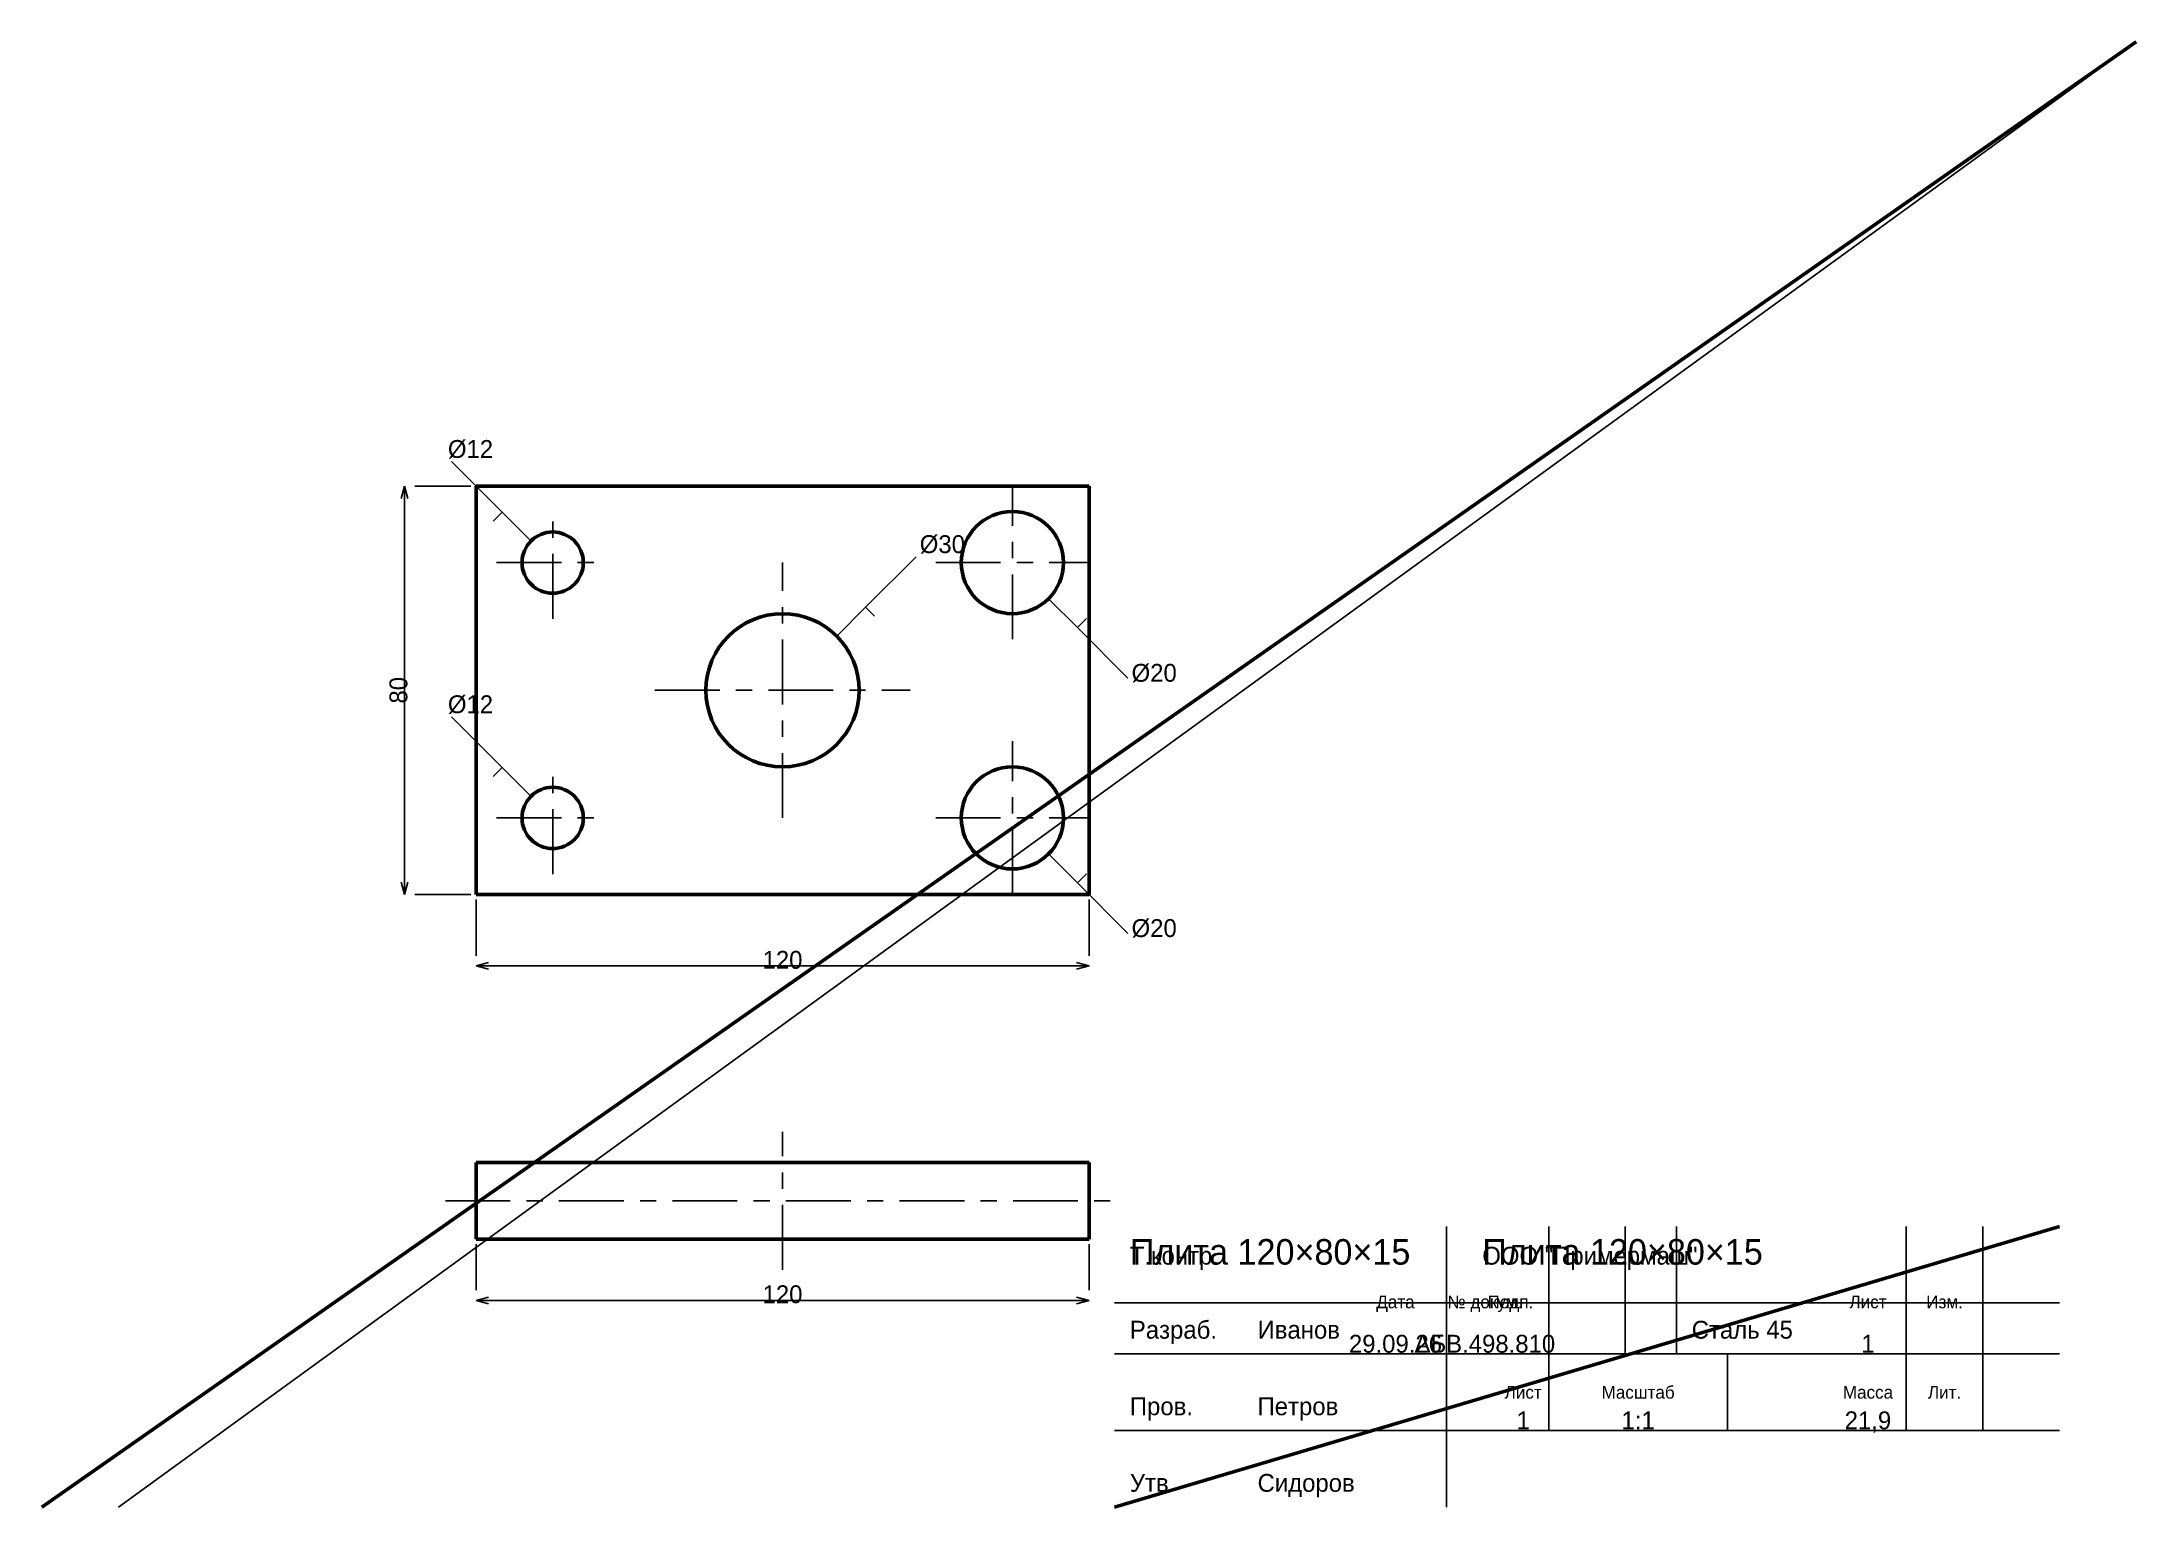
# Model space of a CAD drawing. Header units: millimetres. Extents: x 5 to 415, y 5 to 292.
import ezdxf
from ezdxf.enums import TextEntityAlignment as Align

# ---------------------------------------------------------------- set-up
doc = ezdxf.new("R2010")
doc.units = ezdxf.units.MM
doc.linetypes.add('CENTER', pattern=[22.225, 12.7, -3.175, 3.175, -3.175])
doc.linetypes.add('DASHED', pattern=[9, 6, -3])
for name, color, linetype, lineweight in [('AXIS', 7, 'CENTER', 25), ('DIMS', 7, 'CONTINUOUS', 25), ('MAIN', 7, 'CONTINUOUS', 50), ('TEXT', 7, 'CONTINUOUS', 25), ('THIN', 7, 'CONTINUOUS', 25)]:
    doc.layers.add(name, color=color, linetype=linetype, lineweight=lineweight)

msp = doc.modelspace()

# ---------------------------------------------------------------- linework, layer by layer
at = {"layer": 'AXIS', "linetype": 'CENTER', "lineweight": 25}
for p, q in [((195, 175), (195, 205)), ((105, 179), (105, 201)), ((94, 190), (116, 190)), ((150, 140), (150, 190)), ((180, 190), (210, 190)), ((125, 165), (175, 165)), ((195, 125), (195, 155)), ((105, 129), (105, 151)), ((94, 140), (116, 140)), ((180, 140), (210, 140)), ((150, 51.5), (150, 78.5)), ((84, 65), (216, 65))]:
    msp.add_line(p, q, dxfattribs=at)
at = {"layer": 'DIMS', "linetype": 'CONTINUOUS', "lineweight": 25}
for p, q in [((95.101, 199.899), (85.201, 209.799)), ((76, 205), (75.353, 202.585)), ((76, 125), (76, 205)), ((76, 205), (76.647, 202.585)), ((89, 205), (78, 205)), ((95.101, 199.899), (93.333, 198.132)), ((100.757, 194.243), (95.101, 199.899)), ((95.101, 199.899), (96.868, 198.132)), ((166.263, 181.263), (176.163, 191.163)), ((160.607, 175.607), (166.263, 181.263)), ((166.263, 181.263), (164.496, 179.496)), ((166.263, 181.263), (168.031, 179.496)), ((202.071, 182.929), (207.728, 177.272)), ((207.728, 177.272), (205.96, 179.04)), ((207.728, 177.272), (209.496, 179.04)), ((207.728, 177.272), (217.627, 167.373)), ((95.101, 149.899), (85.201, 159.799)), ((95.101, 149.899), (93.333, 148.132)), ((100.757, 144.243), (95.101, 149.899)), ((95.101, 149.899), (96.868, 148.132)), ((202.071, 132.929), (207.728, 127.272)), ((76, 125), (75.353, 127.415)), ((76, 125), (76.647, 127.415)), ((207.728, 127.272), (205.96, 129.04)), ((207.728, 127.272), (209.496, 129.04)), ((207.728, 127.272), (217.627, 117.373)), ((89, 125), (78, 125)), ((90, 124), (90, 113)), ((210, 124), (210, 113)), ((90, 111), (92.415, 111.647)), ((90, 111), (210, 111)), ((90, 111), (92.415, 110.353)), ((210, 111), (207.585, 111.647)), ((210, 111), (207.585, 110.353)), ((90, 56.5), (90, 47.5)), ((210, 56.5), (210, 47.5)), ((90, 45.5), (92.415, 46.147)), ((90, 45.5), (210, 45.5)), ((90, 45.5), (92.415, 44.853)), ((210, 45.5), (207.585, 46.147)), ((210, 45.5), (207.585, 44.853))]:
    msp.add_line(p, q, dxfattribs=at)
at = {"layer": 'MAIN', "linetype": 'CONTINUOUS', "lineweight": 50}
for p, q in [((5, 5), (415, 292)), ((210, 205), (90, 205)), ((90, 205), (90, 205)), ((90, 205), (90, 125)), ((210, 125), (210, 205)), ((210, 205), (210, 205)), ((90, 125), (210, 125)), ((90, 125), (90, 125)), ((210, 125), (210, 125)), ((90, 72.5), (210, 72.5)), ((90, 57.5), (90, 72.5)), ((210, 57.5), (210, 72.5)), ((90, 57.5), (210, 57.5)), ((215, 5), (400, 60))]:
    msp.add_line(p, q, dxfattribs=at)
for centre, radius in [((195, 190), 10), ((105, 190), 6), ((150, 165), 15), ((195, 140), 10), ((105, 140), 6)]:
    msp.add_circle(centre, radius, dxfattribs=at)
at = {"layer": 'THIN', "linetype": 'CONTINUOUS', "lineweight": 25}
for p, q in [((20, 5), (415, 292)), ((280, 5), (280, 60)), ((300, 35), (300, 60)), ((315, 35), (315, 60)), ((325, 35), (325, 60)), ((370, 35), (370, 60)), ((385, 35), (385, 60)), ((215, 45), (400, 45)), ((215, 35), (400, 35)), ((300, 20), (300, 35)), ((335, 20), (335, 35)), ((370, 20), (370, 35)), ((385, 20), (385, 35)), ((215, 20), (400, 20))]:
    msp.add_line(p, q, dxfattribs=at)
at = {"layer": 'THIN', "linetype": 'DASHED', "lineweight": 25}
for p, q in [((90, 72.5), (102, 72.5)), ((198, 72.5), (210, 72.5)), ((90, 57.5), (102, 57.5)), ((198, 57.5), (210, 57.5))]:
    msp.add_line(p, q, dxfattribs=at)

# ---------------------------------------------------------------- texts
at = {"layer": 'DIMS', "linetype": 'CONTINUOUS', "lineweight": 25}
for s, p in [('%%c12', (84.494, 210.506)), ('%%c30', (176.87, 191.87)), ('%%c20', (218.335, 166.665)), ('%%c12', (84.494, 160.506)), ('%%c20', (218.335, 116.665))]:
    msp.add_text(s, height=3.5, dxfattribs=at).set_placement(p)
msp.add_text('80', height=3.5, rotation=90, dxfattribs=at).set_placement((74.8, 165), align=Align.MIDDLE_CENTER)
for p in [(150, 112.2), (150, 46.7)]:
    msp.add_text('120', height=3.5, dxfattribs=at).set_placement(p, align=Align.MIDDLE_CENTER)
at = {"layer": 'TEXT', "linetype": 'CONTINUOUS', "lineweight": 25}
for s, height, p in [('Плита 120×80×15', 5, (218, 52.5)), ('Плита 120×80×15', 5, (287, 52.5)), ('Т.контр.', 3.5, (218, 52.5)), ('ООО "Примермаш"', 3.5, (287, 52.5)), ('Разраб.', 3.5, (218, 38)), ('Иванов', 3.5, (243, 38)), ('Сталь 45', 3.5, (328, 38)), ('Пров.', 3.5, (218, 23)), ('Петров', 3.5, (243, 23)), ('Утв.', 3.5, (218, 8)), ('Сидоров', 3.5, (243, 8))]:
    msp.add_text(s, height=height, dxfattribs=at).set_placement(p)
for s, height, p in [('Дата', 2.5, (270, 45.2)), ('№ докум.', 2.5, (287.5, 45.2)), ('Подп.', 2.5, (292.5, 45.2)), ('Лист', 2.5, (362.5, 45.2)), ('Изм.', 2.5, (377.5, 45.2)), ('29.09.26', 3.5, (270, 37)), ('АБВ.498.810', 3.5, (287.5, 37)), ('1', 3.5, (362.5, 37)), ('Лист', 2.5, (295, 27.5)), ('Масштаб', 2.5, (317.5, 27.5)), ('Масса', 2.5, (362.5, 27.5)), ('Лит.', 2.5, (377.5, 27.5)), ('1', 3.5, (295, 22)), ('1:1', 3.5, (317.5, 22)), ('21,9', 3.5, (362.5, 22))]:
    msp.add_text(s, height=height, dxfattribs=at).set_placement(p, align=Align.MIDDLE_CENTER)

doc.saveas('drawing.dxf')
